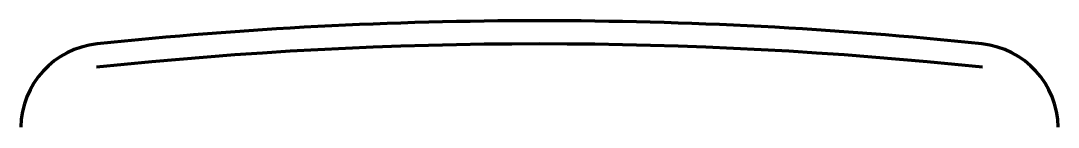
# Model space of a CAD drawing. Header units: inches. Extents: x -3077 to 7201, y 316 to 5463.
# Drawn here: x 3660.49 to 3709.22, y 1335.91 to 1340.9 of the extents above; entities that cross this region are included whole.
import ezdxf

# ---------------------------------------------------------------- set-up
doc = ezdxf.new("R2010")
doc.units = ezdxf.units.IN

msp = doc.modelspace()

# ---------------------------------------------------------------- linework, layer by layer
at = {"linetype": 'Continuous', "lineweight": 70}
for centre, radius, start, end in [((3684.852, 1141.651), 199.25, 90, 95.98695), ((3684.852, 1141.651), 199.25, 84.01305, 90), ((3664.487, 1335.836), 4, 95.987, 179), ((3705.217, 1335.836), 4, 1, 84.013)]:
    msp.add_arc(centre, radius, start, end, dxfattribs=at)
msp.add_ellipse((3684.852, 1142.074), major_axis=(197.77, 0), ratio=0.999848, start_param=1.465422, end_param=1.67617, dxfattribs=at)

doc.saveas('drawing.dxf')
